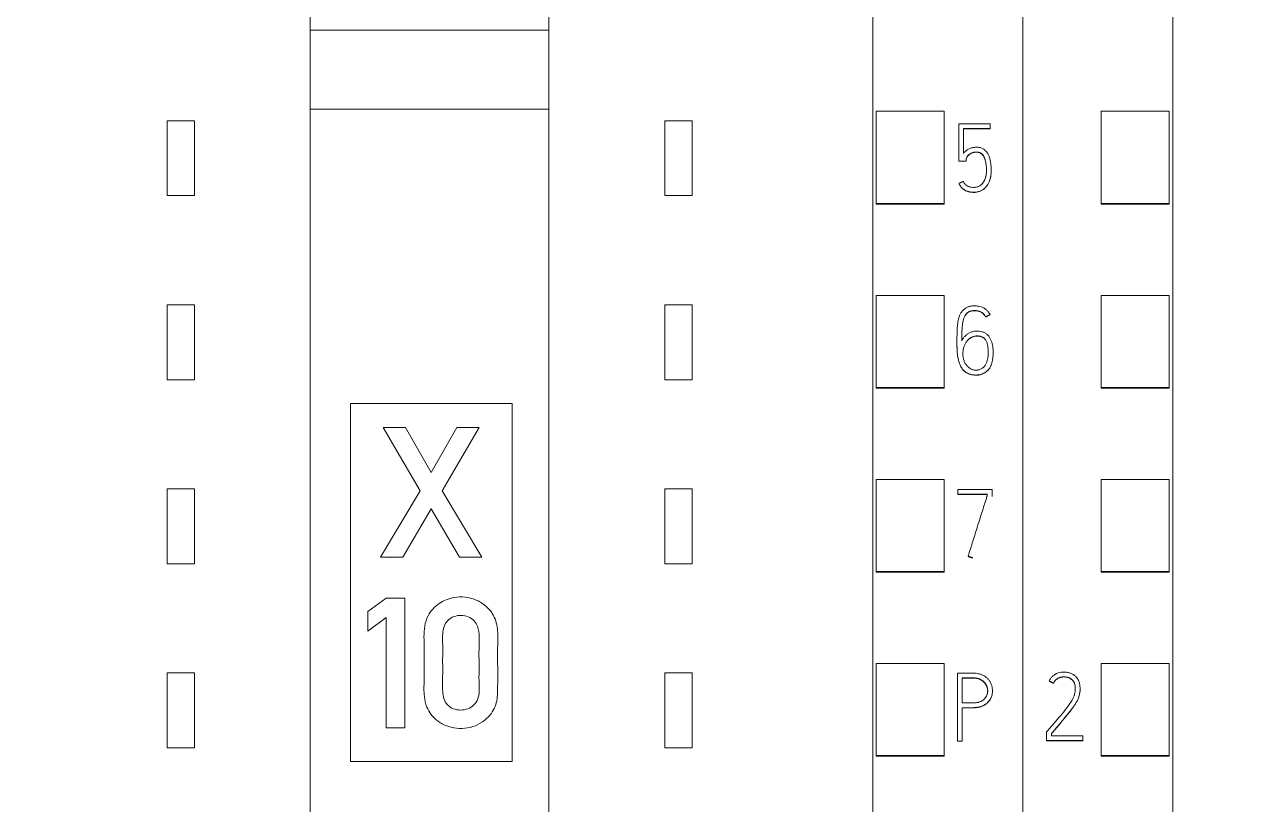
# Model space of a CAD drawing. Header units: millimetres. Extents: x 41350 to 54029, y 25852 to 34717.
# Drawn here: x 47022.33 to 47058.24, y 33504.63 to 33527.52 of the extents above; entities that cross this region are included whole.
import ezdxf

# ---------------------------------------------------------------- set-up
doc = ezdxf.new("R2010")
doc.units = ezdxf.units.MM
doc.set_wipeout_variables(frame=1)
doc.layers.add('! NO PLOT !', color=7, linetype='Continuous', true_color=0xff75dd, plot=False)
doc.layers.add('SI-ORMAR-Oprema', color=30, linetype='Continuous', lineweight=5)

# ---------------------------------------------------------------- blocks, each defined once
blk = doc.blocks.new('6ES7531-7KF00-0AB0')
at = {"layer": 'SI-ORMAR-Oprema', "linetype": 'Continuous'}
for p, q in [((-26.013, 40.02), (-26.013, 15.837)), ((-29.363, 38.929), (-29.363, 16.929)), ((-19.313, 18.579), (-19.313, 37.279)), ((-23.213, 28.526), (-23.213, 28.526)), ((-23.213, 28.526), (-22.013, 28.526)), ((-23.213, 18.581), (-23.213, 28.526)), ((-23.213, 28.526), (-22.013, 28.526)), ((-22.013, 28.526), (-22.013, 28.526)), ((-22.013, 28.526), (-22.013, 18.581)), ((-18.192, 18.979), (-18.192, 26.479)), ((-22.013, 18.581), (-23.213, 18.581)), ((-19.763, 18.579), (-19.763, 18.579)), ((-19.763, 18.579), (-19.313, 18.579)), ((-19.763, 15.837), (-19.763, 18.579)), ((-19.763, 18.579), (-19.313, 18.579)), ((-19.313, 18.579), (-19.313, 18.579)), ((-29.363, 16.929), (-29.363, 16.446)), ((-26.013, 16.929), (-29.363, 16.929)), ((-17.763, 16.929), (-19.763, 16.929)), ((-17.763, 16.8), (-17.763, 16.329)), ((-26.013, 16.446), (-29.363, 16.446)), ((-29.363, 16.446), (-29.363, 15.837)), ((-17.763, 16.446), (-19.763, 16.446)), ((-17.763, 16.329), (-17.763, -1.738)), ((-26.013, 15.837), (-29.363, 15.837)), ((-29.363, 15.837), (-29.363, 0.893)), ((-17.763, 15.837), (-19.763, 15.837))]:
    blk.add_line(p, q, dxfattribs=at)
blk.add_open_spline([(-17.763, 16.929), (-17.763, 16.929), (-17.763, 16.919), (-17.763, 16.876), (-17.763, 16.828), (-17.763, 16.8)], degree=3, dxfattribs=at)
blk.add_wipeout([(-17.038, 69.029), (17.762, 69.029), (17.762, -77.96), (-17.038, -77.971)]).dxf.layer = 'SI-ORMAR-Oprema'
for p, q in [((-17.038, 56.709), (-17.038, -56.709)), ((-12.638, 54.429), (-12.638, -54.387)), ((-14.738, 23.404), (-14.738, 26.106)), ((-12.738, 26.106), (-14.738, 26.106)), ((-12.738, 23.404), (-12.738, 26.106)), ((-14.738, 23.378), (-14.738, 23.404)), ((-12.738, 23.404), (-14.738, 23.404)), ((-12.738, 23.378), (-14.738, 23.378)), ((-12.738, 23.378), (-12.738, 23.404)), ((-14.738, 18.002), (-14.738, 20.704)), ((-12.738, 20.704), (-14.738, 20.704)), ((-12.738, 18.002), (-12.738, 20.704)), ((-14.738, 17.978), (-14.738, 18.002)), ((-12.738, 18.002), (-14.738, 18.002)), ((-12.738, 17.978), (-14.738, 17.978)), ((-12.738, 17.978), (-12.738, 18.002)), ((-17.038, 16.929), (-17.763, 16.929)), ((-17.038, 16.8), (-17.763, 16.8)), ((-17.038, 16.329), (-17.763, 16.329)), ((-14.738, 12.601), (-14.738, 15.303)), ((-12.738, 15.303), (-14.738, 15.303)), ((-12.738, 12.601), (-12.738, 15.303)), ((-14.738, 12.578), (-14.738, 12.601)), ((-12.738, 12.601), (-14.738, 12.601)), ((-12.738, 12.578), (-14.738, 12.578)), ((-12.738, 12.578), (-12.738, 12.601)), ((-14.738, 7.199), (-14.738, 9.901)), ((-12.738, 9.901), (-14.738, 9.901)), ((-12.738, 7.199), (-12.738, 9.901)), ((-16.261, 9.391), (-16.261, 9.385)), ((-16.136, 9.327), (-16.136, 9.321)), ((-15.354, 9.159), (-15.354, 9.165)), ((-16.336, 7.897), (-16.336, 7.642)), ((-16.336, 7.642), (-16.336, 7.636)), ((-16.336, 7.642), (-15.271, 7.642)), ((-15.271, 7.636), (-16.336, 7.636)), ((-16.197, 7.781), (-16.197, 7.847)), ((-15.271, 7.781), (-16.197, 7.781)), ((-15.271, 7.642), (-15.271, 7.781)), ((-15.271, 7.642), (-15.271, 7.636)), ((-14.738, 7.178), (-14.738, 7.199)), ((-12.738, 7.199), (-14.738, 7.199)), ((-12.738, 7.178), (-12.738, 7.199)), ((-12.738, 7.178), (-14.738, 7.178))]:
    blk.add_line(p, q, dxfattribs=at)
for centre, start, end in [((-17.163, 26.479), 83.025, 180), ((-17.163, 26.479), 83.025, 180), ((-17.163, 18.979), 180, 276.975)]:
    blk.add_arc(centre, 1.029, start, end, dxfattribs=at)
for points, knots in [([(-16.136, 9.327), (-16.125, 9.351), (-16.111, 9.373), (-16.087, 9.403), (-16.079, 9.413), (-16.06, 9.431), (-16.05, 9.439), (-16.019, 9.462), (-15.996, 9.474), (-15.947, 9.494), (-15.923, 9.501), (-15.885, 9.508), (-15.872, 9.51), (-15.846, 9.512), (-15.833, 9.513), (-15.794, 9.512), (-15.768, 9.509), (-15.73, 9.501), (-15.718, 9.497), (-15.693, 9.489), (-15.681, 9.484), (-15.646, 9.468), (-15.624, 9.454), (-15.593, 9.43), (-15.584, 9.421), (-15.566, 9.402), (-15.558, 9.392), (-15.547, 9.376), (-15.543, 9.371), (-15.537, 9.359), (-15.527, 9.342), (-15.52, 9.324), (-15.512, 9.299), (-15.509, 9.287), (-15.503, 9.261), (-15.501, 9.248), (-15.498, 9.223), (-15.497, 9.21), (-15.496, 9.184), (-15.495, 9.171), (-15.496, 9.145), (-15.496, 9.132), (-15.498, 9.107), (-15.499, 9.094), (-15.504, 9.055), (-15.509, 9.03), (-15.519, 8.993), (-15.523, 8.98), (-15.531, 8.956), (-15.536, 8.943), (-15.55, 8.907), (-15.561, 8.884), (-15.585, 8.839), (-15.598, 8.817), (-15.624, 8.773), (-15.638, 8.752), (-15.681, 8.688), (-15.711, 8.646), (-15.803, 8.523), (-15.868, 8.443), (-15.968, 8.325), (-16.001, 8.286), (-16.067, 8.208), (-16.101, 8.169), (-16.168, 8.091), (-16.202, 8.052), (-16.269, 7.974), (-16.303, 7.936), (-16.336, 7.897)], [0, 0, 0, 0, 0.03125, 0.03125, 0.046875, 0.046875, 0.0625, 0.0625, 0.09375, 0.09375, 0.125, 0.125, 0.140625, 0.140625, 0.15625, 0.15625, 0.1875, 0.1875, 0.203125, 0.203125, 0.21875, 0.21875, 0.25, 0.25, 0.265625, 0.265625, 0.28125, 0.28125, 0.289063, 0.289063, 0.296875, 0.3125, 0.3125, 0.328125, 0.328125, 0.34375, 0.34375, 0.359375, 0.359375, 0.375, 0.375, 0.390625, 0.390625, 0.40625, 0.40625, 0.4375, 0.4375, 0.453125, 0.453125, 0.46875, 0.46875, 0.5, 0.5, 0.53125, 0.53125, 0.5625, 0.5625, 0.625, 0.625, 0.75, 0.75, 0.8125, 0.8125, 0.875, 0.875, 0.9375, 0.9375, 1, 1, 1, 1]), ([(-16.197, 7.847), (-16.159, 7.893), (-16.12, 7.939), (-16.042, 8.031), (-16.002, 8.076), (-15.924, 8.168), (-15.885, 8.214), (-15.808, 8.306), (-15.769, 8.352), (-15.693, 8.446), (-15.656, 8.493), (-15.601, 8.565), (-15.583, 8.589), (-15.548, 8.638), (-15.531, 8.663), (-15.497, 8.713), (-15.481, 8.738), (-15.451, 8.79), (-15.437, 8.817), (-15.418, 8.858), (-15.412, 8.871), (-15.401, 8.899), (-15.396, 8.914), (-15.381, 8.957), (-15.374, 8.986), (-15.363, 9.045), (-15.359, 9.075), (-15.355, 9.12), (-15.355, 9.135), (-15.354, 9.165), (-15.354, 9.18), (-15.356, 9.226), (-15.36, 9.256), (-15.368, 9.3), (-15.371, 9.315), (-15.378, 9.344), (-15.383, 9.359), (-15.393, 9.387), (-15.399, 9.401), (-15.413, 9.428), (-15.42, 9.441), (-15.432, 9.46), (-15.436, 9.466), (-15.445, 9.478), (-15.45, 9.484), (-15.465, 9.502), (-15.475, 9.513), (-15.496, 9.534), (-15.507, 9.544), (-15.525, 9.558), (-15.532, 9.563), (-15.544, 9.571), (-15.551, 9.575), (-15.584, 9.594), (-15.611, 9.607), (-15.654, 9.622), (-15.669, 9.626), (-15.698, 9.634), (-15.713, 9.637), (-15.743, 9.642), (-15.758, 9.644), (-15.788, 9.647), (-15.803, 9.648), (-15.833, 9.648), (-15.848, 9.648), (-15.879, 9.647), (-15.894, 9.646), (-15.939, 9.64), (-15.969, 9.634), (-16.012, 9.621), (-16.026, 9.616), (-16.047, 9.606), (-16.054, 9.603), (-16.068, 9.596), (-16.074, 9.593), (-16.107, 9.574), (-16.131, 9.556), (-16.165, 9.526), (-16.176, 9.515), (-16.197, 9.492), (-16.206, 9.481), (-16.233, 9.445), (-16.249, 9.419), (-16.261, 9.391)], [0, 0, 0, 0, 0.0625, 0.0625, 0.125, 0.125, 0.1875, 0.1875, 0.25, 0.25, 0.3125, 0.3125, 0.34375, 0.34375, 0.375, 0.375, 0.40625, 0.40625, 0.4375, 0.4375, 0.453125, 0.453125, 0.46875, 0.46875, 0.5, 0.5, 0.53125, 0.53125, 0.546875, 0.546875, 0.5625, 0.5625, 0.59375, 0.59375, 0.609375, 0.609375, 0.625, 0.625, 0.640625, 0.640625, 0.65625, 0.65625, 0.664062, 0.664062, 0.671875, 0.671875, 0.6875, 0.6875, 0.703125, 0.703125, 0.710937, 0.710937, 0.71875, 0.71875, 0.75, 0.75, 0.765625, 0.765625, 0.78125, 0.78125, 0.796875, 0.796875, 0.8125, 0.8125, 0.828125, 0.828125, 0.84375, 0.84375, 0.875, 0.875, 0.890625, 0.890625, 0.898437, 0.898437, 0.90625, 0.90625, 0.9375, 0.9375, 0.953125, 0.953125, 0.96875, 0.96875, 1, 1, 1, 1]), ([(-15.495, 9.156), (-15.495, 9.167), (-15.496, 9.177), (-15.497, 9.2), (-15.498, 9.213), (-15.501, 9.239), (-15.503, 9.251), (-15.508, 9.277), (-15.511, 9.29), (-15.519, 9.315), (-15.524, 9.327), (-15.532, 9.344), (-15.535, 9.35), (-15.541, 9.362), (-15.545, 9.367), (-15.563, 9.394), (-15.581, 9.413), (-15.606, 9.434), (-15.611, 9.438), (-15.622, 9.445), (-15.638, 9.456), (-15.667, 9.472), (-15.691, 9.482), (-15.715, 9.491), (-15.728, 9.494), (-15.766, 9.503), (-15.792, 9.506), (-15.844, 9.507), (-15.883, 9.503), (-15.921, 9.495), (-15.946, 9.487), (-15.959, 9.483), (-15.983, 9.473), (-15.994, 9.468), (-16.017, 9.455), (-16.028, 9.449), (-16.06, 9.425), (-16.079, 9.407), (-16.103, 9.377), (-16.111, 9.366), (-16.124, 9.344), (-16.131, 9.333), (-16.136, 9.321)], [0, 0, 0, 0, 0.034384, 0.034384, 0.076368, 0.076368, 0.118351, 0.118351, 0.160334, 0.160334, 0.202317, 0.202317, 0.223309, 0.223309, 0.244301, 0.244301, 0.328267, 0.328267, 0.349259, 0.349259, 0.370251, 0.412234, 0.454217, 0.454217, 0.496201, 0.496201, 0.580167, 0.580167, 0.664134, 0.706117, 0.706117, 0.7481, 0.7481, 0.790084, 0.790084, 0.832067, 0.832067, 0.916033, 0.916033, 0.958017, 0.958017, 1, 1, 1, 1]), ([(-15.354, 9.16), (-15.354, 9.138), (-15.355, 9.117), (-15.359, 9.066), (-15.363, 9.036), (-15.372, 8.992), (-15.375, 8.977), (-15.383, 8.948), (-15.387, 8.933), (-15.397, 8.905), (-15.402, 8.891), (-15.413, 8.863), (-15.419, 8.849), (-15.438, 8.808), (-15.452, 8.782), (-15.483, 8.73), (-15.499, 8.704), (-15.532, 8.654), (-15.549, 8.629), (-15.585, 8.581), (-15.602, 8.556), (-15.657, 8.485), (-15.694, 8.438), (-15.77, 8.345), (-15.809, 8.299), (-15.886, 8.207), (-15.925, 8.161), (-16.003, 8.07), (-16.042, 8.024), (-16.12, 7.932), (-16.159, 7.887), (-16.197, 7.841)], [0, 0, 0, 0, 0.040253, 0.040253, 0.096709, 0.096709, 0.124936, 0.124936, 0.153164, 0.153164, 0.181392, 0.181392, 0.20962, 0.20962, 0.266076, 0.266076, 0.322531, 0.322531, 0.378987, 0.378987, 0.435443, 0.435443, 0.548354, 0.548354, 0.661266, 0.661266, 0.774177, 0.774177, 0.887089, 0.887089, 1, 1, 1, 1])]:
    blk.add_open_spline(points, degree=3, knots=knots, dxfattribs=at)
for points, weights in [([(-16.261, 9.391), (-16.199, 9.359), (-16.136, 9.327)], [0.500000091748, 0.499999908252, 0.500000091748]), ([(-16.136, 9.321), (-16.199, 9.353), (-16.261, 9.385)], [0.500000209707, 0.499999790293, 0.500000209707])]:
    blk.add_rational_spline(points, weights, degree=2, dxfattribs=at)
blk = doc.blocks.new('6ES7522-1BL01-0AB0')
blk.add_wipeout([(-17.4, 69.029), (17.4, 69.029), (17.4, -77.971), (-17.4, -77.971)]).dxf.layer = 'SI-ORMAR-Oprema'
at = {"layer": 'SI-ORMAR-Oprema', "linetype": 'Continuous'}
for p, q in [((17.4, 56.709), (17.4, -56.709)), ((13, -54.387), (13, 54.429)), ((-3.5, 28.486), (-3.5, 49.229)), ((3.5, 49.229), (3.5, 28.486)), ((-3.5, 26.171), (-3.5, 28.486)), ((3.5, 28.486), (-3.5, 28.486)), ((3.5, 28.486), (3.5, 26.171)), ((-3.5, 26.171), (3.5, 26.171)), ((-3.5, -51.671), (-3.5, 26.171)), ((3.5, 26.171), (3.5, -51.671)), ((13.1, 23.404), (13.1, 26.106)), ((13.1, 26.106), (15.1, 26.106)), ((15.1, 23.404), (15.1, 26.106)), ((-7.7, 23.629), (-7.7, 25.829)), ((-7.7, 25.829), (-6.9, 25.829)), ((-6.9, 25.829), (-6.9, 23.629)), ((6.9, 25.829), (7.7, 25.829)), ((6.9, 23.629), (6.9, 25.829)), ((7.7, 25.829), (7.7, 23.629)), ((15.524, 25.738), (15.524, 24.644)), ((16.448, 25.738), (15.524, 25.738)), ((15.663, 24.865), (15.663, 25.6)), ((15.663, 25.6), (16.448, 25.6)), ((16.448, 25.594), (15.663, 25.594)), ((16.448, 25.6), (16.448, 25.738)), ((16.448, 25.6), (16.448, 25.594)), ((15.524, 24.644), (15.524, 24.637)), ((15.524, 24.644), (15.735, 24.644)), ((15.735, 24.637), (15.524, 24.637)), ((15.735, 24.644), (15.735, 24.637)), ((16.476, 24.379), (16.476, 24.385)), ((15.53, 23.988), (15.53, 23.982)), ((-6.9, 23.629), (-7.7, 23.629)), ((7.7, 23.629), (6.9, 23.629)), ((13.1, 23.378), (13.1, 23.404)), ((13.1, 23.404), (15.1, 23.404)), ((13.1, 23.378), (15.1, 23.378)), ((15.1, 23.378), (15.1, 23.404)), ((13.1, 18.002), (13.1, 20.704)), ((13.1, 20.704), (15.1, 20.704)), ((15.1, 18.002), (15.1, 20.704)), ((-7.7, 18.229), (-7.7, 20.429)), ((-7.7, 20.429), (-6.9, 20.429)), ((-6.9, 20.429), (-6.9, 18.229)), ((6.9, 18.229), (6.9, 20.429)), ((6.9, 20.429), (7.7, 20.429)), ((7.7, 20.429), (7.7, 18.229)), ((16.441, 20.141), (16.441, 20.135)), ((16.313, 20.075), (16.313, 20.069)), ((15.47, 19.337), (15.47, 19.331)), ((16.533, 19.038), (16.533, 19.045)), ((-6.9, 18.229), (-7.7, 18.229)), ((7.7, 18.229), (6.9, 18.229)), ((13.1, 18.002), (15.1, 18.002)), ((13.1, 17.978), (13.1, 18.002)), ((13.1, 17.978), (15.1, 17.978)), ((15.1, 17.978), (15.1, 18.002)), ((-2.325, 17.529), (-2.325, 7.029)), ((2.425, 17.529), (-2.325, 17.529)), ((2.425, 7.029), (2.425, 17.529)), ((-1.363, 16.823), (-0.711, 16.823)), ((-0.273, 14.973), (-1.363, 16.823)), ((-0.711, 16.823), (0.047, 15.507)), ((0.047, 15.507), (0.803, 16.823)), ((1.455, 16.823), (0.365, 14.973)), ((0.803, 16.823), (1.455, 16.823)), ((13.1, 12.601), (13.1, 15.303)), ((13.1, 15.303), (15.1, 15.303)), ((15.1, 12.601), (15.1, 15.303)), ((-7.7, 12.829), (-7.7, 15.029)), ((-7.7, 15.029), (-6.9, 15.029)), ((-6.9, 15.029), (-6.9, 12.829)), ((-1.436, 13.026), (-0.273, 14.973)), ((0.365, 14.973), (1.53, 13.026)), ((6.9, 15.029), (7.7, 15.029)), ((6.9, 12.829), (6.9, 15.029)), ((7.7, 15.029), (7.7, 12.829)), ((15.501, 14.868), (15.501, 15.009)), ((15.501, 15.009), (16.499, 15.009)), ((15.501, 14.868), (15.501, 14.862)), ((16.361, 14.868), (15.501, 14.868)), ((15.501, 14.862), (16.361, 14.862)), ((16.361, 14.829), (16.361, 14.868)), ((16.499, 15.009), (16.499, 14.807)), ((16.499, 14.807), (16.499, 14.801)), ((0.047, 14.439), (-0.787, 13.026)), ((0.879, 13.026), (0.047, 14.439)), ((-0.787, 13.026), (-1.436, 13.026)), ((1.53, 13.026), (0.879, 13.026)), ((15.798, 13.048), (15.798, 13.042)), ((15.931, 13.004), (15.931, 12.997)), ((-6.9, 12.829), (-7.7, 12.829)), ((7.7, 12.829), (6.9, 12.829)), ((13.1, 12.578), (13.1, 12.601)), ((13.1, 12.601), (15.1, 12.601)), ((13.1, 12.578), (15.1, 12.578)), ((15.1, 12.578), (15.1, 12.601)), ((-1.272, 11.823), (-1.814, 11.43)), ((-0.725, 11.823), (-1.272, 11.823)), ((-0.725, 8.018), (-0.725, 11.823)), ((-1.814, 11.43), (-1.814, 10.851)), ((-1.814, 10.851), (-1.272, 11.247)), ((-1.272, 11.247), (-1.272, 8.018)), ((13.1, 7.199), (13.1, 9.901)), ((13.1, 9.901), (15.1, 9.901)), ((15.1, 7.199), (15.1, 9.901)), ((-7.7, 7.429), (-7.7, 9.629)), ((-7.7, 9.629), (-6.9, 9.629)), ((-6.9, 9.629), (-6.9, 7.429)), ((6.9, 9.629), (7.7, 9.629)), ((6.9, 7.429), (6.9, 9.629)), ((7.7, 9.629), (7.7, 7.429)), ((15.487, 9.621), (15.487, 7.626)), ((15.628, 8.746), (15.628, 9.48)), ((16.513, 9.094), (16.513, 9.1)), ((15.628, 7.626), (15.628, 8.605)), ((-1.272, 8.018), (-0.725, 8.018)), ((15.487, 7.626), (15.487, 7.62)), ((15.487, 7.626), (15.628, 7.626)), ((15.628, 7.62), (15.487, 7.62)), ((15.628, 7.626), (15.628, 7.62)), ((-6.9, 7.429), (-7.7, 7.429)), ((7.7, 7.429), (6.9, 7.429)), ((13.1, 7.178), (13.1, 7.199)), ((13.1, 7.199), (15.1, 7.199)), ((15.1, 7.178), (15.1, 7.199)), ((-2.325, 7.029), (2.425, 7.029)), ((13.1, 7.178), (15.1, 7.178))]:
    blk.add_line(p, q, dxfattribs=at)
for points, knots in [([(15.53, 23.988), (15.542, 23.962), (15.556, 23.937), (15.58, 23.901), (15.588, 23.889), (15.607, 23.867), (15.618, 23.856), (15.639, 23.837), (15.65, 23.828), (15.674, 23.81), (15.685, 23.802), (15.71, 23.788), (15.723, 23.781), (15.75, 23.768), (15.763, 23.763), (15.791, 23.754), (15.805, 23.75), (15.833, 23.743), (15.848, 23.74), (15.877, 23.736), (15.891, 23.735), (15.913, 23.734), (15.92, 23.733), (15.935, 23.733), (15.942, 23.732), (15.964, 23.731), (15.979, 23.731), (16.008, 23.732), (16.023, 23.733), (16.052, 23.736), (16.066, 23.739), (16.095, 23.745), (16.11, 23.749), (16.151, 23.762), (16.178, 23.774), (16.217, 23.796), (16.229, 23.804), (16.253, 23.821), (16.264, 23.83), (16.286, 23.849), (16.297, 23.859), (16.317, 23.881), (16.327, 23.892), (16.353, 23.927), (16.369, 23.951), (16.39, 23.99), (16.397, 24.003), (16.409, 24.029), (16.415, 24.043), (16.431, 24.084), (16.44, 24.112), (16.455, 24.168), (16.461, 24.196), (16.467, 24.239), (16.469, 24.254), (16.472, 24.283), (16.473, 24.297), (16.476, 24.341), (16.476, 24.37), (16.475, 24.429), (16.473, 24.487), (16.468, 24.544), (16.46, 24.602), (16.455, 24.631), (16.446, 24.674), (16.442, 24.688), (16.435, 24.717), (16.43, 24.731), (16.417, 24.772), (16.406, 24.799), (16.386, 24.839), (16.379, 24.852), (16.365, 24.877), (16.357, 24.89), (16.331, 24.925), (16.312, 24.947), (16.267, 24.986), (16.243, 25.002), (16.203, 25.022), (16.189, 25.027), (16.161, 25.037), (16.147, 25.04), (16.118, 25.046), (16.103, 25.047), (16.074, 25.05), (16.059, 25.05), (16.029, 25.05), (16.015, 25.049), (15.986, 25.046), (15.971, 25.045), (15.942, 25.04), (15.928, 25.037), (15.899, 25.03), (15.885, 25.026), (15.857, 25.016), (15.843, 25.011), (15.817, 24.999), (15.804, 24.992), (15.779, 24.976), (15.766, 24.968), (15.743, 24.95), (15.732, 24.941), (15.71, 24.921), (15.7, 24.91), (15.681, 24.888), (15.671, 24.877), (15.663, 24.865)], [0, 0, 0, 0, 0.03125, 0.03125, 0.046875, 0.046875, 0.0625, 0.0625, 0.078125, 0.078125, 0.09375, 0.09375, 0.109375, 0.109375, 0.125, 0.125, 0.140625, 0.140625, 0.15625, 0.15625, 0.171875, 0.171875, 0.179688, 0.179688, 0.1875, 0.1875, 0.203125, 0.203125, 0.21875, 0.21875, 0.234375, 0.234375, 0.25, 0.25, 0.28125, 0.28125, 0.296875, 0.296875, 0.3125, 0.3125, 0.328125, 0.328125, 0.34375, 0.34375, 0.375, 0.375, 0.390625, 0.390625, 0.40625, 0.40625, 0.4375, 0.4375, 0.46875, 0.46875, 0.484375, 0.484375, 0.5, 0.5, 0.53125, 0.53125, 0.5625, 0.59375, 0.59375, 0.625, 0.625, 0.640625, 0.640625, 0.65625, 0.65625, 0.6875, 0.6875, 0.703125, 0.703125, 0.71875, 0.71875, 0.75, 0.75, 0.78125, 0.78125, 0.796875, 0.796875, 0.8125, 0.8125, 0.828125, 0.828125, 0.84375, 0.84375, 0.859375, 0.859375, 0.875, 0.875, 0.890625, 0.890625, 0.90625, 0.90625, 0.921875, 0.921875, 0.9375, 0.9375, 0.953125, 0.953125, 0.96875, 0.96875, 0.984375, 0.984375, 1, 1, 1, 1]), ([(15.735, 24.644), (15.736, 24.667), (15.739, 24.689), (15.748, 24.723), (15.752, 24.734), (15.761, 24.755), (15.766, 24.765), (15.778, 24.785), (15.785, 24.794), (15.8, 24.812), (15.808, 24.82), (15.825, 24.835), (15.834, 24.843), (15.853, 24.856), (15.863, 24.862), (15.883, 24.874), (15.893, 24.879), (15.914, 24.888), (15.925, 24.892), (15.959, 24.902), (15.981, 24.906), (16.016, 24.909), (16.028, 24.909), (16.051, 24.909), (16.062, 24.908), (16.085, 24.906), (16.097, 24.905), (16.114, 24.901), (16.119, 24.9), (16.13, 24.896), (16.136, 24.895), (16.152, 24.889), (16.163, 24.884), (16.182, 24.872), (16.192, 24.865), (16.209, 24.849), (16.217, 24.841), (16.232, 24.823), (16.238, 24.813), (16.257, 24.784), (16.267, 24.763), (16.285, 24.721), (16.293, 24.699), (16.312, 24.633), (16.321, 24.588), (16.33, 24.52), (16.332, 24.497), (16.335, 24.451), (16.336, 24.428), (16.337, 24.36), (16.335, 24.314), (16.326, 24.246), (16.323, 24.224), (16.315, 24.19), (16.312, 24.179), (16.306, 24.157), (16.303, 24.145), (16.292, 24.113), (16.283, 24.091), (16.267, 24.06), (16.262, 24.05), (16.25, 24.03), (16.244, 24.021), (16.223, 23.992), (16.209, 23.975), (16.184, 23.951), (16.175, 23.943), (16.157, 23.929), (16.147, 23.922), (16.128, 23.91), (16.118, 23.904), (16.096, 23.895), (16.086, 23.891), (16.052, 23.88), (16.029, 23.877), (15.995, 23.873), (15.983, 23.873), (15.96, 23.872), (15.948, 23.872), (15.913, 23.873), (15.89, 23.875), (15.857, 23.882), (15.845, 23.885), (15.823, 23.892), (15.812, 23.897), (15.78, 23.911), (15.761, 23.923), (15.733, 23.945), (15.724, 23.952), (15.708, 23.969), (15.692, 23.986), (15.68, 24.005), (15.668, 24.025), (15.662, 24.036), (15.657, 24.046)], [0, 0, 0, 0, 0.03125, 0.03125, 0.046875, 0.046875, 0.0625, 0.0625, 0.078125, 0.078125, 0.09375, 0.09375, 0.109375, 0.109375, 0.125, 0.125, 0.140625, 0.140625, 0.15625, 0.15625, 0.1875, 0.1875, 0.203125, 0.203125, 0.21875, 0.21875, 0.234375, 0.234375, 0.242187, 0.242187, 0.25, 0.25, 0.265625, 0.265625, 0.28125, 0.28125, 0.296875, 0.296875, 0.3125, 0.3125, 0.34375, 0.34375, 0.375, 0.375, 0.4375, 0.4375, 0.46875, 0.46875, 0.5, 0.5, 0.5625, 0.5625, 0.59375, 0.59375, 0.609375, 0.609375, 0.625, 0.625, 0.65625, 0.65625, 0.671875, 0.671875, 0.6875, 0.6875, 0.71875, 0.71875, 0.734375, 0.734375, 0.75, 0.75, 0.765625, 0.765625, 0.78125, 0.78125, 0.8125, 0.8125, 0.828125, 0.828125, 0.84375, 0.84375, 0.875, 0.875, 0.890625, 0.890625, 0.90625, 0.90625, 0.9375, 0.9375, 0.953125, 0.953125, 0.96875, 0.984375, 0.984375, 1, 1, 1, 1]), ([(16.336, 24.381), (16.336, 24.387), (16.336, 24.393), (16.336, 24.421), (16.335, 24.444), (16.332, 24.49), (16.33, 24.512), (16.324, 24.558), (16.321, 24.58), (16.312, 24.626), (16.306, 24.648), (16.296, 24.681), (16.292, 24.692), (16.285, 24.714), (16.281, 24.725), (16.267, 24.757), (16.257, 24.777), (16.239, 24.806), (16.232, 24.816), (16.217, 24.834), (16.209, 24.842), (16.192, 24.858), (16.183, 24.865), (16.163, 24.877), (16.153, 24.882), (16.131, 24.89), (16.12, 24.893), (16.097, 24.898), (16.086, 24.9), (16.063, 24.902), (16.051, 24.903), (16.028, 24.903), (16.017, 24.903), (15.993, 24.901), (15.982, 24.899), (15.959, 24.895), (15.937, 24.89), (15.915, 24.882), (15.894, 24.873), (15.883, 24.868), (15.853, 24.851), (15.834, 24.837), (15.809, 24.814), (15.801, 24.806), (15.786, 24.788), (15.779, 24.779), (15.766, 24.76), (15.761, 24.749), (15.752, 24.728), (15.748, 24.717), (15.742, 24.695), (15.74, 24.683), (15.737, 24.661), (15.736, 24.649), (15.735, 24.637)], [0, 0, 0, 0, 0.015899, 0.015899, 0.077406, 0.077406, 0.138912, 0.138912, 0.200418, 0.200418, 0.261925, 0.261925, 0.292678, 0.292678, 0.323431, 0.323431, 0.384937, 0.384937, 0.41569, 0.41569, 0.446443, 0.446443, 0.477197, 0.477197, 0.50795, 0.50795, 0.538703, 0.538703, 0.569456, 0.569456, 0.600209, 0.600209, 0.630962, 0.630962, 0.661715, 0.661715, 0.692469, 0.723222, 0.723222, 0.753975, 0.753975, 0.815481, 0.815481, 0.846234, 0.846234, 0.876987, 0.876987, 0.907741, 0.907741, 0.938494, 0.938494, 0.969247, 0.969247, 1, 1, 1, 1]), ([(16.476, 24.379), (16.476, 24.358), (16.475, 24.336), (16.473, 24.286), (16.471, 24.257), (16.465, 24.214), (16.462, 24.2), (16.457, 24.171), (16.453, 24.157), (16.443, 24.114), (16.434, 24.086), (16.413, 24.031), (16.401, 24.005), (16.374, 23.953), (16.358, 23.928), (16.332, 23.893), (16.323, 23.882), (16.303, 23.86), (16.293, 23.849), (16.26, 23.819), (16.237, 23.802), (16.199, 23.779), (16.186, 23.773), (16.159, 23.76), (16.145, 23.755), (16.104, 23.74), (16.075, 23.734), (16.031, 23.728), (16.017, 23.726), (15.987, 23.725), (15.972, 23.725), (15.943, 23.726), (15.929, 23.727), (15.899, 23.728), (15.885, 23.729), (15.855, 23.733), (15.841, 23.735), (15.812, 23.742), (15.798, 23.746), (15.77, 23.755), (15.756, 23.76), (15.729, 23.772), (15.716, 23.778), (15.69, 23.793), (15.678, 23.801), (15.654, 23.819), (15.642, 23.828), (15.62, 23.847), (15.61, 23.858), (15.591, 23.88), (15.582, 23.892), (15.556, 23.929), (15.542, 23.955), (15.53, 23.982)], [0, 0, 0, 0, 0.044434, 0.044434, 0.104157, 0.104157, 0.134018, 0.134018, 0.16388, 0.16388, 0.223602, 0.223602, 0.283325, 0.283325, 0.343048, 0.343048, 0.37291, 0.37291, 0.402771, 0.402771, 0.462494, 0.462494, 0.492355, 0.492355, 0.522217, 0.522217, 0.58194, 0.58194, 0.611801, 0.611801, 0.641663, 0.641663, 0.671524, 0.671524, 0.701386, 0.701386, 0.731247, 0.731247, 0.761108, 0.761108, 0.79097, 0.79097, 0.820831, 0.820831, 0.850693, 0.850693, 0.880554, 0.880554, 0.910416, 0.910416, 0.940277, 0.940277, 1, 1, 1, 1]), ([(16.441, 20.141), (16.427, 20.166), (16.411, 20.19), (16.384, 20.224), (16.375, 20.235), (16.355, 20.257), (16.345, 20.267), (16.312, 20.296), (16.289, 20.313), (16.252, 20.335), (16.239, 20.341), (16.212, 20.353), (16.199, 20.359), (16.158, 20.373), (16.13, 20.38), (16.088, 20.388), (16.073, 20.39), (16.044, 20.393), (16.03, 20.394), (15.987, 20.397), (15.958, 20.396), (15.915, 20.393), (15.901, 20.391), (15.872, 20.386), (15.858, 20.383), (15.816, 20.372), (15.789, 20.361), (15.75, 20.342), (15.738, 20.335), (15.713, 20.319), (15.701, 20.31), (15.667, 20.283), (15.647, 20.263), (15.618, 20.23), (15.609, 20.219), (15.592, 20.195), (15.585, 20.183), (15.563, 20.146), (15.551, 20.12), (15.53, 20.065), (15.522, 20.038), (15.508, 19.982), (15.503, 19.954), (15.494, 19.898), (15.49, 19.87), (15.481, 19.784), (15.477, 19.727), (15.473, 19.612), (15.472, 19.555), (15.469, 19.383), (15.468, 19.268), (15.474, 19.125), (15.476, 19.097), (15.479, 19.04), (15.482, 19.011), (15.491, 18.926), (15.5, 18.869), (15.517, 18.799), (15.52, 18.785), (15.528, 18.757), (15.533, 18.743), (15.547, 18.702), (15.557, 18.675), (15.575, 18.636), (15.582, 18.623), (15.596, 18.598), (15.603, 18.585), (15.627, 18.549), (15.645, 18.526), (15.675, 18.495), (15.686, 18.485), (15.708, 18.467), (15.72, 18.458), (15.756, 18.434), (15.782, 18.421), (15.822, 18.404), (15.836, 18.399), (15.864, 18.39), (15.878, 18.386), (15.92, 18.375), (15.948, 18.371), (15.991, 18.367), (16.006, 18.366), (16.035, 18.366), (16.05, 18.366), (16.093, 18.369), (16.121, 18.373), (16.163, 18.384), (16.177, 18.388), (16.205, 18.397), (16.219, 18.402), (16.258, 18.42), (16.284, 18.434), (16.319, 18.459), (16.331, 18.467), (16.354, 18.486), (16.364, 18.496), (16.395, 18.527), (16.413, 18.549), (16.437, 18.585), (16.444, 18.598), (16.457, 18.624), (16.463, 18.637), (16.48, 18.677), (16.489, 18.705), (16.5, 18.747), (16.503, 18.761), (16.509, 18.789), (16.511, 18.803), (16.518, 18.846), (16.522, 18.875), (16.531, 18.961), (16.534, 19.018), (16.532, 19.104), (16.53, 19.132), (16.523, 19.19), (16.519, 19.218), (16.506, 19.276), (16.499, 19.304), (16.481, 19.359), (16.47, 19.386), (16.445, 19.439), (16.431, 19.465), (16.398, 19.512), (16.379, 19.534), (16.347, 19.565), (16.335, 19.574), (16.311, 19.591), (16.299, 19.598), (16.273, 19.612), (16.26, 19.618), (16.232, 19.628), (16.218, 19.633), (16.176, 19.644), (16.147, 19.649), (16.103, 19.653), (16.088, 19.654), (16.059, 19.655), (16.044, 19.655), (16.001, 19.652), (15.972, 19.648), (15.929, 19.638), (15.914, 19.634), (15.887, 19.625), (15.873, 19.62), (15.834, 19.602), (15.808, 19.588), (15.772, 19.563), (15.76, 19.554), (15.737, 19.536), (15.727, 19.526), (15.695, 19.496), (15.676, 19.474), (15.641, 19.426), (15.625, 19.401), (15.612, 19.375)], [0, 0, 0, 0, 0.015625, 0.015625, 0.023437, 0.023437, 0.03125, 0.03125, 0.046875, 0.046875, 0.054688, 0.054688, 0.0625, 0.0625, 0.078125, 0.078125, 0.085938, 0.085938, 0.09375, 0.09375, 0.109375, 0.109375, 0.117188, 0.117188, 0.125, 0.125, 0.140625, 0.140625, 0.148437, 0.148437, 0.15625, 0.15625, 0.171875, 0.171875, 0.179687, 0.179687, 0.1875, 0.1875, 0.203125, 0.203125, 0.21875, 0.21875, 0.234375, 0.234375, 0.25, 0.25, 0.28125, 0.28125, 0.3125, 0.3125, 0.375, 0.375, 0.390625, 0.390625, 0.40625, 0.40625, 0.4375, 0.4375, 0.445312, 0.445312, 0.453125, 0.453125, 0.46875, 0.46875, 0.476562, 0.476562, 0.484375, 0.484375, 0.5, 0.5, 0.507812, 0.507812, 0.515625, 0.515625, 0.53125, 0.53125, 0.539062, 0.539062, 0.546875, 0.546875, 0.5625, 0.5625, 0.570312, 0.570312, 0.578125, 0.578125, 0.59375, 0.59375, 0.601562, 0.601562, 0.609375, 0.609375, 0.625, 0.625, 0.632812, 0.632812, 0.640625, 0.640625, 0.65625, 0.65625, 0.664063, 0.664063, 0.671875, 0.671875, 0.6875, 0.6875, 0.695313, 0.695313, 0.703125, 0.703125, 0.71875, 0.71875, 0.75, 0.75, 0.765625, 0.765625, 0.78125, 0.78125, 0.796875, 0.796875, 0.8125, 0.8125, 0.828125, 0.828125, 0.84375, 0.84375, 0.851562, 0.851562, 0.859375, 0.859375, 0.867187, 0.867187, 0.875, 0.875, 0.890625, 0.890625, 0.898437, 0.898437, 0.90625, 0.90625, 0.921875, 0.921875, 0.929687, 0.929687, 0.9375, 0.9375, 0.953125, 0.953125, 0.960937, 0.960937, 0.96875, 0.96875, 0.984375, 0.984375, 1, 1, 1, 1]), ([(15.612, 19.375), (15.612, 19.436), (15.612, 19.497), (15.614, 19.588), (15.615, 19.619), (15.618, 19.679), (15.619, 19.71), (15.623, 19.77), (15.625, 19.801), (15.632, 19.861), (15.637, 19.891), (15.645, 19.936), (15.649, 19.951), (15.656, 19.981), (15.66, 19.996), (15.675, 20.04), (15.686, 20.069), (15.704, 20.103), (15.708, 20.109), (15.716, 20.122), (15.721, 20.129), (15.734, 20.148), (15.744, 20.16), (15.76, 20.176), (15.766, 20.182), (15.777, 20.192), (15.784, 20.197), (15.803, 20.211), (15.816, 20.219), (15.837, 20.229), (15.844, 20.232), (15.858, 20.237), (15.866, 20.24), (15.888, 20.246), (15.903, 20.249), (15.934, 20.254), (15.949, 20.256), (15.98, 20.257), (15.996, 20.258), (16.027, 20.257), (16.042, 20.255), (16.073, 20.251), (16.095, 20.247), (16.117, 20.24), (16.132, 20.235), (16.14, 20.232), (16.161, 20.223), (16.175, 20.217), (16.202, 20.201), (16.215, 20.193), (16.233, 20.178), (16.239, 20.173), (16.25, 20.162), (16.256, 20.157), (16.272, 20.14), (16.281, 20.128), (16.299, 20.102), (16.307, 20.089), (16.313, 20.075)], [0, 0, 0, 0, 0.125, 0.125, 0.1875, 0.1875, 0.25, 0.25, 0.3125, 0.3125, 0.375, 0.375, 0.40625, 0.40625, 0.4375, 0.4375, 0.5, 0.5, 0.515625, 0.515625, 0.53125, 0.53125, 0.5625, 0.5625, 0.578125, 0.578125, 0.59375, 0.59375, 0.625, 0.625, 0.640625, 0.640625, 0.65625, 0.65625, 0.6875, 0.6875, 0.71875, 0.71875, 0.75, 0.75, 0.78125, 0.78125, 0.8125, 0.828125, 0.828125, 0.84375, 0.84375, 0.875, 0.875, 0.90625, 0.90625, 0.921875, 0.921875, 0.9375, 0.9375, 0.96875, 0.96875, 1, 1, 1, 1]), ([(16.313, 20.069), (16.3, 20.097), (16.282, 20.122), (16.256, 20.15), (16.251, 20.156), (16.239, 20.166), (16.234, 20.171), (16.215, 20.186), (16.203, 20.194), (16.176, 20.21), (16.162, 20.217), (16.134, 20.229), (16.119, 20.234), (16.089, 20.242), (16.074, 20.245), (16.043, 20.249), (16.028, 20.25), (15.982, 20.252), (15.951, 20.251), (15.906, 20.243), (15.89, 20.24), (15.861, 20.232), (15.846, 20.227), (15.818, 20.214), (15.805, 20.206), (15.779, 20.188), (15.768, 20.178), (15.746, 20.156), (15.736, 20.144), (15.718, 20.119), (15.71, 20.106), (15.695, 20.08), (15.688, 20.066), (15.676, 20.037), (15.671, 20.023), (15.657, 19.979), (15.649, 19.949), (15.637, 19.889), (15.633, 19.859), (15.625, 19.798), (15.623, 19.768), (15.619, 19.706), (15.618, 19.676), (15.615, 19.614), (15.615, 19.584), (15.612, 19.492), (15.612, 19.431), (15.612, 19.369)], [0, 0, 0, 0, 0.0625, 0.0625, 0.078125, 0.078125, 0.09375, 0.09375, 0.125, 0.125, 0.15625, 0.15625, 0.1875, 0.1875, 0.21875, 0.21875, 0.25, 0.25, 0.3125, 0.3125, 0.34375, 0.34375, 0.375, 0.375, 0.40625, 0.40625, 0.4375, 0.4375, 0.46875, 0.46875, 0.5, 0.5, 0.53125, 0.53125, 0.5625, 0.5625, 0.625, 0.625, 0.6875, 0.6875, 0.75, 0.75, 0.8125, 0.8125, 0.875, 0.875, 1, 1, 1, 1]), ([(15.885, 19.469), (15.91, 19.484), (15.938, 19.494), (15.98, 19.505), (15.995, 19.508), (16.024, 19.512), (16.054, 19.514), (16.083, 19.514), (16.112, 19.512), (16.127, 19.51), (16.156, 19.505), (16.17, 19.502), (16.198, 19.493), (16.212, 19.487), (16.238, 19.473), (16.25, 19.464), (16.272, 19.445), (16.282, 19.434), (16.301, 19.411), (16.309, 19.399), (16.324, 19.374), (16.331, 19.361), (16.349, 19.321), (16.358, 19.293), (16.369, 19.251), (16.372, 19.237), (16.377, 19.208), (16.379, 19.193), (16.384, 19.15), (16.386, 19.121), (16.388, 19.063), (16.389, 19.034), (16.387, 18.947), (16.382, 18.889), (16.364, 18.803), (16.357, 18.774), (16.342, 18.733), (16.336, 18.719), (16.324, 18.693), (16.317, 18.68), (16.294, 18.643), (16.275, 18.62), (16.249, 18.594), (16.244, 18.589), (16.232, 18.58), (16.227, 18.575), (16.209, 18.562), (16.197, 18.554), (16.171, 18.54), (16.158, 18.534), (16.13, 18.523), (16.102, 18.515), (16.073, 18.51), (16.044, 18.508), (16.029, 18.508), (15.999, 18.509), (15.985, 18.511), (15.956, 18.516), (15.942, 18.52), (15.9, 18.534), (15.874, 18.548), (15.837, 18.572), (15.825, 18.581), (15.803, 18.6), (15.782, 18.62), (15.762, 18.642), (15.744, 18.665), (15.735, 18.677), (15.711, 18.714), (15.697, 18.74), (15.68, 18.78), (15.675, 18.794), (15.666, 18.822), (15.662, 18.836), (15.652, 18.879), (15.648, 18.907), (15.644, 18.951), (15.644, 18.965), (15.643, 18.995), (15.643, 19.009), (15.646, 19.053), (15.649, 19.082), (15.66, 19.139), (15.667, 19.167), (15.682, 19.209), (15.687, 19.223), (15.698, 19.25), (15.705, 19.263), (15.725, 19.302), (15.74, 19.326), (15.765, 19.362), (15.774, 19.373), (15.794, 19.395), (15.804, 19.406), (15.836, 19.437), (15.859, 19.454), (15.885, 19.469)], [0, 0, 0, 0, 0.03125, 0.03125, 0.046875, 0.046875, 0.0625, 0.078125, 0.078125, 0.09375, 0.09375, 0.109375, 0.109375, 0.125, 0.125, 0.140625, 0.140625, 0.15625, 0.15625, 0.171875, 0.171875, 0.1875, 0.1875, 0.21875, 0.21875, 0.234375, 0.234375, 0.25, 0.25, 0.28125, 0.28125, 0.3125, 0.3125, 0.375, 0.375, 0.40625, 0.40625, 0.421875, 0.421875, 0.4375, 0.4375, 0.46875, 0.46875, 0.476563, 0.476563, 0.484375, 0.484375, 0.5, 0.5, 0.515625, 0.515625, 0.53125, 0.546875, 0.546875, 0.5625, 0.5625, 0.578125, 0.578125, 0.59375, 0.59375, 0.625, 0.625, 0.640625, 0.640625, 0.65625, 0.671875, 0.671875, 0.6875, 0.6875, 0.71875, 0.71875, 0.734375, 0.734375, 0.75, 0.75, 0.78125, 0.78125, 0.796875, 0.796875, 0.8125, 0.8125, 0.84375, 0.84375, 0.875, 0.875, 0.890625, 0.890625, 0.90625, 0.90625, 0.9375, 0.9375, 0.953125, 0.953125, 0.96875, 0.96875, 1, 1, 1, 1]), ([(15.885, 19.463), (15.859, 19.448), (15.836, 19.43), (15.804, 19.4), (15.794, 19.389), (15.775, 19.367), (15.766, 19.356), (15.74, 19.32), (15.725, 19.295), (15.705, 19.257), (15.698, 19.243), (15.687, 19.216), (15.682, 19.203), (15.667, 19.161), (15.66, 19.133), (15.652, 19.09), (15.65, 19.076), (15.646, 19.047), (15.645, 19.032), (15.644, 19.007), (15.643, 18.996), (15.643, 18.985)], [0, 0, 0, 0, 0.157122, 0.157122, 0.235682, 0.235682, 0.314243, 0.314243, 0.471365, 0.471365, 0.549925, 0.549925, 0.628486, 0.628486, 0.785608, 0.785608, 0.864168, 0.864168, 0.942729, 0.942729, 1, 1, 1, 1]), ([(16.305, 19.398), (16.301, 19.405), (16.296, 19.411), (16.281, 19.429), (16.271, 19.44), (16.254, 19.454), (16.248, 19.459), (16.236, 19.467), (16.23, 19.471), (16.211, 19.481), (16.197, 19.487), (16.169, 19.496), (16.155, 19.499), (16.126, 19.504), (16.112, 19.506), (16.083, 19.508), (16.068, 19.508), (16.024, 19.506), (15.995, 19.502), (15.952, 19.492), (15.938, 19.487), (15.918, 19.479), (15.911, 19.476), (15.898, 19.47), (15.891, 19.467), (15.885, 19.463)], [0, 0, 0, 0, 0.053747, 0.053747, 0.148372, 0.148372, 0.195685, 0.195685, 0.242998, 0.242998, 0.337623, 0.337623, 0.432248, 0.432248, 0.526874, 0.526874, 0.621499, 0.621499, 0.810749, 0.810749, 0.905375, 0.905375, 0.952687, 0.952687, 1, 1, 1, 1]), ([(16.533, 19.039), (16.533, 18.993), (16.53, 18.947), (16.523, 18.872), (16.519, 18.844), (16.512, 18.801), (16.509, 18.787), (16.504, 18.758), (16.5, 18.744), (16.49, 18.702), (16.481, 18.674), (16.465, 18.634), (16.459, 18.621), (16.446, 18.595), (16.438, 18.582), (16.415, 18.545), (16.397, 18.523), (16.367, 18.492), (16.356, 18.482), (16.334, 18.463), (16.322, 18.455), (16.286, 18.43), (16.261, 18.415), (16.221, 18.397), (16.208, 18.392), (16.18, 18.382), (16.166, 18.378), (16.124, 18.368), (16.096, 18.363), (16.052, 18.36), (16.037, 18.359), (16.008, 18.36), (15.994, 18.36), (15.95, 18.364), (15.922, 18.369), (15.879, 18.379), (15.865, 18.383), (15.838, 18.392), (15.824, 18.397), (15.784, 18.414), (15.759, 18.427), (15.728, 18.447), (15.722, 18.451), (15.711, 18.459), (15.705, 18.464), (15.688, 18.477), (15.677, 18.487), (15.647, 18.518), (15.629, 18.541), (15.605, 18.577), (15.597, 18.589), (15.583, 18.615), (15.576, 18.628), (15.558, 18.667), (15.548, 18.694), (15.529, 18.748), (15.521, 18.776), (15.507, 18.832), (15.501, 18.86), (15.492, 18.917), (15.484, 18.974), (15.48, 19.031), (15.476, 19.089), (15.474, 19.117), (15.47, 19.207), (15.47, 19.269), (15.47, 19.331)], [0, 0, 0, 0, 0.061961, 0.061961, 0.100808, 0.100808, 0.120232, 0.120232, 0.139655, 0.139655, 0.178502, 0.178502, 0.197926, 0.197926, 0.217349, 0.217349, 0.256196, 0.256196, 0.27562, 0.27562, 0.295043, 0.295043, 0.33389, 0.33389, 0.353314, 0.353314, 0.372737, 0.372737, 0.411584, 0.411584, 0.431008, 0.431008, 0.450431, 0.450431, 0.489278, 0.489278, 0.508702, 0.508702, 0.528125, 0.528125, 0.566972, 0.566972, 0.576684, 0.576684, 0.586396, 0.586396, 0.605819, 0.605819, 0.644666, 0.644666, 0.66409, 0.66409, 0.683513, 0.683513, 0.72236, 0.72236, 0.761207, 0.761207, 0.800054, 0.800054, 0.838901, 0.877748, 0.877748, 0.916595, 0.916595, 1, 1, 1, 1]), ([(15.798, 13.048), (15.844, 13.196), (15.891, 13.345), (15.961, 13.568), (15.985, 13.642), (16.031, 13.791), (16.054, 13.865), (16.089, 13.976), (16.101, 14.013), (16.125, 14.087), (16.136, 14.125), (16.171, 14.236), (16.195, 14.31), (16.242, 14.459), (16.265, 14.533), (16.3, 14.644), (16.312, 14.681), (16.33, 14.737), (16.336, 14.755), (16.345, 14.783), (16.348, 14.792), (16.354, 14.811), (16.357, 14.82), (16.361, 14.829)], [0, 0, 0, 0, 0.25, 0.25, 0.375, 0.375, 0.5, 0.5, 0.5625, 0.5625, 0.625, 0.625, 0.75, 0.75, 0.875, 0.875, 0.9375, 0.9375, 0.96875, 0.96875, 0.984375, 0.984375, 1, 1, 1, 1]), ([(0.719, 11.84), (0.561, 11.812), (0.261, 11.687), (-0.046, 11.365), (-0.187, 10.898), (-0.152, 10.47), (-0.166, 9.941), (-0.155, 9.464), (-0.176, 8.985), (-0.088, 8.564), (0.15, 8.258), (0.569, 8.01), (1.119, 7.95), (1.677, 8.218), (1.983, 8.684), (1.999, 9.225), (1.998, 9.806), (1.991, 10.389), (2.016, 10.921), (1.893, 11.342), (1.631, 11.618), (1.265, 11.842), (0.929, 11.878), (0.719, 11.84)], [0, 0, 0, 0, 0.046875, 0.09375, 0.125, 0.1875, 0.21875, 0.28125, 0.328125, 0.359375, 0.40625, 0.4375, 0.5, 0.5625, 0.609375, 0.65625, 0.71875, 0.78125, 0.828125, 0.875, 0.90625, 0.9375, 1, 1, 1, 1]), ([(1.029, 11.303), (0.959, 11.316), (0.745, 11.322), (0.476, 11.165), (0.37, 10.805), (0.388, 10.455), (0.381, 10.034), (0.385, 9.611), (0.377, 9.197), (0.392, 8.829), (0.647, 8.553), (0.946, 8.512), (1.303, 8.628), (1.486, 8.964), (1.439, 9.392), (1.459, 9.81), (1.439, 10.271), (1.473, 10.684), (1.406, 11.052), (1.232, 11.24), (1.098, 11.29), (1.029, 11.303)], [0, 0, 0, 0, 0.03125, 0.09375, 0.125, 0.1875, 0.25, 0.3125, 0.375, 0.4375, 0.46875, 0.53125, 0.5625, 0.625, 0.6875, 0.75, 0.8125, 0.890625, 0.9375, 0.96875, 1, 1, 1, 1]), ([(15.628, 8.605), (15.68, 8.605), (15.732, 8.606), (15.835, 8.605), (15.887, 8.604), (15.964, 8.606), (15.99, 8.607), (16.028, 8.61), (16.041, 8.611), (16.067, 8.615), (16.08, 8.617), (16.118, 8.624), (16.143, 8.63), (16.192, 8.646), (16.216, 8.655), (16.251, 8.673), (16.263, 8.679), (16.285, 8.692), (16.296, 8.699), (16.328, 8.721), (16.348, 8.737), (16.376, 8.764), (16.385, 8.773), (16.402, 8.792), (16.411, 8.802), (16.434, 8.833), (16.448, 8.855), (16.465, 8.889), (16.471, 8.901), (16.481, 8.925), (16.486, 8.937), (16.498, 8.974), (16.503, 8.999), (16.509, 9.037), (16.511, 9.05), (16.513, 9.076), (16.513, 9.089), (16.513, 9.127), (16.511, 9.153), (16.505, 9.191), (16.503, 9.204), (16.497, 9.229), (16.494, 9.242), (16.482, 9.279), (16.473, 9.303), (16.456, 9.338), (16.45, 9.349), (16.437, 9.371), (16.43, 9.382), (16.408, 9.414), (16.391, 9.434), (16.356, 9.471), (16.336, 9.489), (16.306, 9.512), (16.295, 9.52), (16.273, 9.534), (16.262, 9.541), (16.228, 9.559), (16.205, 9.57), (16.168, 9.583), (16.156, 9.587), (16.131, 9.595), (16.118, 9.598), (16.055, 9.612), (16.004, 9.618), (15.927, 9.622), (15.901, 9.622), (15.849, 9.623), (15.798, 9.622), (15.746, 9.621), (15.694, 9.62), (15.616, 9.62), (15.539, 9.621), (15.487, 9.621)], [0, 0, 0, 0, 0.0625, 0.0625, 0.125, 0.125, 0.15625, 0.15625, 0.171875, 0.171875, 0.1875, 0.1875, 0.21875, 0.21875, 0.25, 0.25, 0.265625, 0.265625, 0.28125, 0.28125, 0.3125, 0.3125, 0.328125, 0.328125, 0.34375, 0.34375, 0.375, 0.375, 0.390625, 0.390625, 0.40625, 0.40625, 0.4375, 0.4375, 0.453125, 0.453125, 0.46875, 0.46875, 0.5, 0.5, 0.515625, 0.515625, 0.53125, 0.53125, 0.5625, 0.5625, 0.578125, 0.578125, 0.59375, 0.59375, 0.625, 0.625, 0.65625, 0.65625, 0.671875, 0.671875, 0.6875, 0.6875, 0.71875, 0.71875, 0.734375, 0.734375, 0.75, 0.75, 0.8125, 0.8125, 0.84375, 0.84375, 0.875, 0.90625, 0.90625, 0.9375, 1, 1, 1, 1]), ([(15.628, 9.48), (15.667, 9.48), (15.706, 9.48), (15.764, 9.479), (15.783, 9.479), (15.822, 9.48), (15.841, 9.481), (15.899, 9.482), (15.938, 9.483), (15.996, 9.479), (16.015, 9.477), (16.054, 9.47), (16.073, 9.466), (16.101, 9.457), (16.111, 9.454), (16.13, 9.447), (16.139, 9.443), (16.166, 9.431), (16.183, 9.422), (16.208, 9.406), (16.217, 9.4), (16.233, 9.388), (16.24, 9.382), (16.263, 9.362), (16.276, 9.348), (16.295, 9.325), (16.301, 9.318), (16.313, 9.301), (16.318, 9.293), (16.333, 9.267), (16.341, 9.249), (16.352, 9.221), (16.355, 9.212), (16.36, 9.193), (16.362, 9.183), (16.368, 9.154), (16.371, 9.134), (16.372, 9.104), (16.372, 9.094), (16.371, 9.075), (16.37, 9.065), (16.366, 9.035), (16.362, 9.016), (16.353, 8.987), (16.35, 8.978), (16.342, 8.96), (16.338, 8.951), (16.324, 8.924), (16.313, 8.908), (16.295, 8.884), (16.288, 8.877), (16.275, 8.862), (16.267, 8.855), (16.245, 8.835), (16.229, 8.823), (16.204, 8.808), (16.195, 8.803), (16.178, 8.793), (16.168, 8.789), (16.141, 8.777), (16.122, 8.771), (16.093, 8.763), (16.084, 8.761), (16.064, 8.757), (16.054, 8.755), (16.025, 8.751), (16.005, 8.749), (15.965, 8.747), (15.945, 8.746), (15.906, 8.746), (15.866, 8.746), (15.827, 8.746), (15.787, 8.746), (15.767, 8.747), (15.708, 8.747), (15.668, 8.746), (15.628, 8.746)], [0, 0, 0, 0, 0.0625, 0.0625, 0.09375, 0.09375, 0.125, 0.125, 0.1875, 0.1875, 0.21875, 0.21875, 0.25, 0.25, 0.265625, 0.265625, 0.28125, 0.28125, 0.3125, 0.3125, 0.328125, 0.328125, 0.34375, 0.34375, 0.375, 0.375, 0.390625, 0.390625, 0.40625, 0.40625, 0.4375, 0.4375, 0.453125, 0.453125, 0.46875, 0.46875, 0.5, 0.5, 0.515625, 0.515625, 0.53125, 0.53125, 0.5625, 0.5625, 0.578125, 0.578125, 0.59375, 0.59375, 0.625, 0.625, 0.640625, 0.640625, 0.65625, 0.65625, 0.6875, 0.6875, 0.703125, 0.703125, 0.71875, 0.71875, 0.75, 0.75, 0.765625, 0.765625, 0.78125, 0.78125, 0.8125, 0.8125, 0.84375, 0.84375, 0.875, 0.90625, 0.90625, 0.9375, 0.9375, 1, 1, 1, 1]), ([(16.372, 9.094), (16.372, 9.098), (16.372, 9.101), (16.371, 9.114), (16.371, 9.124), (16.369, 9.143), (16.367, 9.153), (16.362, 9.182), (16.356, 9.201), (16.346, 9.229), (16.343, 9.238), (16.334, 9.256), (16.321, 9.283), (16.305, 9.307), (16.286, 9.33), (16.28, 9.338), (16.266, 9.352), (16.259, 9.359), (16.237, 9.379), (16.221, 9.391), (16.196, 9.407), (16.187, 9.413), (16.17, 9.422), (16.161, 9.427), (16.134, 9.439), (16.116, 9.447), (16.078, 9.458), (16.059, 9.463), (16.02, 9.47), (16, 9.472), (15.942, 9.476), (15.902, 9.476), (15.844, 9.475), (15.824, 9.474), (15.785, 9.473), (15.765, 9.473), (15.707, 9.473), (15.667, 9.474), (15.628, 9.473)], [0, 0, 0, 0, 0.009533, 0.009533, 0.040485, 0.040485, 0.071437, 0.071437, 0.133342, 0.133342, 0.164294, 0.164294, 0.195246, 0.25715, 0.25715, 0.288102, 0.288102, 0.319054, 0.319054, 0.380958, 0.380958, 0.41191, 0.41191, 0.442862, 0.442862, 0.504767, 0.504767, 0.566671, 0.566671, 0.628575, 0.628575, 0.752383, 0.752383, 0.814287, 0.814287, 0.876192, 0.876192, 1, 1, 1, 1]), ([(16.513, 9.095), (16.513, 9.07), (16.511, 9.045), (16.506, 9.007), (16.503, 8.994), (16.497, 8.969), (16.494, 8.957), (16.482, 8.92), (16.472, 8.896), (16.449, 8.85), (16.435, 8.828), (16.411, 8.797), (16.403, 8.787), (16.386, 8.768), (16.377, 8.759), (16.349, 8.732), (16.329, 8.716), (16.297, 8.693), (16.286, 8.686), (16.263, 8.673), (16.252, 8.667), (16.217, 8.65), (16.193, 8.64), (16.156, 8.628), (16.144, 8.624), (16.118, 8.618), (16.106, 8.615), (16.042, 8.604), (15.991, 8.6), (15.887, 8.598), (15.836, 8.599), (15.732, 8.599), (15.68, 8.599), (15.628, 8.599)], [0, 0, 0, 0, 0.065171, 0.065171, 0.098558, 0.098558, 0.131944, 0.131944, 0.198718, 0.198718, 0.265491, 0.265491, 0.298878, 0.298878, 0.332265, 0.332265, 0.399038, 0.399038, 0.432425, 0.432425, 0.465812, 0.465812, 0.532585, 0.532585, 0.565972, 0.565972, 0.599359, 0.599359, 0.732906, 0.732906, 0.866453, 0.866453, 1, 1, 1, 1])]:
    blk.add_open_spline(points, degree=3, knots=knots, dxfattribs=at)
for points, weights in [([(15.657, 24.046), (15.594, 24.017), (15.53, 23.988)], [0.499999767523, 0.500000232477, 0.499999767523]), ([(16.313, 20.075), (16.377, 20.108), (16.441, 20.141)], [0.50000017786, 0.49999982214, 0.50000017786]), ([(16.441, 20.135), (16.377, 20.102), (16.313, 20.069)], [0.500000019342, 0.499999980658, 0.500000019342]), ([(15.931, 13.004), (15.864, 13.026), (15.798, 13.048)], [0.500000745071, 0.499999254929, 0.500000745071]), ([(15.798, 13.042), (15.864, 13.02), (15.931, 12.997)], [0.500000506384, 0.499999493616, 0.500000506384])]:
    blk.add_rational_spline(points, weights, degree=2, dxfattribs=at)

msp = doc.modelspace()

# ---------------------------------------------------------------- block references
at = {"layer": '! NO PLOT !'}
msp.add_blockref('6ES7531-7KF00-0AB0', (47068.658, 33498.868), dxfattribs=at)

# ---------------------------------------------------------------- next in the draw order: block references
msp.add_blockref('6ES7522-1BL01-0AB0', (47034.22, 33498.868), dxfattribs=at)

doc.saveas('drawing.dxf')
